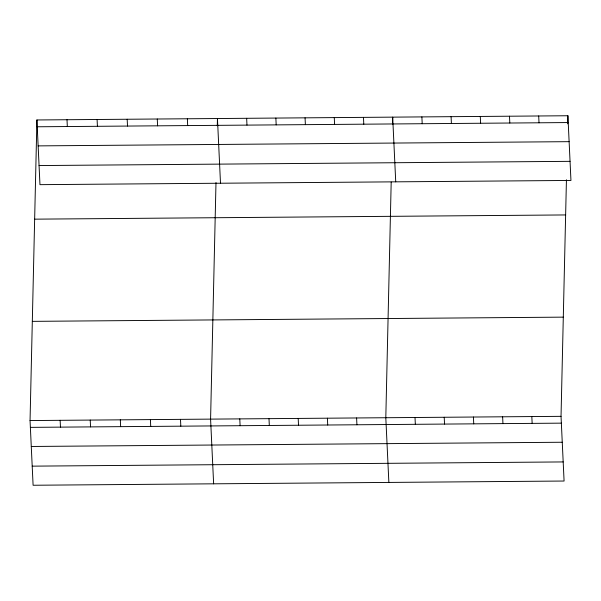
<?xml version="1.0" encoding="UTF-8"?>
<svg xmlns="http://www.w3.org/2000/svg" width="601" height="601" viewBox="0 0 601 601"><rect width="100%" height="100%" fill="white"/><g stroke="black" fill="none" stroke-linecap="round" stroke-linejoin="round"><path stroke-width="0.9" d="M566.435 179.774L561.033 416.335L564.084 481.033L33.1 485.255L30.05 420.557L36.916 119.967L567.9 115.745L570.95 180.443L39.967 184.665L36.916 119.967M215.992 182.561L210.583 419.122L213.633 483.82M217.284 125.744L217.449 118.532L220.499 183.23M391.191 182.065L385.804 417.725L388.862 482.423M392.513 124.354L392.678 117.142L395.728 181.833M567.712 123.859L567.9 115.745M37.239 126.781L568.223 122.559M38.141 145.885L569.124 141.663M39.065 165.56L570.048 161.338M34.655 219.162L565.631 214.94M32.319 321.362L563.295 317.14M30.05 420.557L561.033 416.335M30.373 427.371L561.349 423.149M31.275 446.475L562.251 442.246M32.199 466.151L563.182 461.929M538.691 115.978L539.014 122.792M531.825 416.568L532.148 423.382M509.49 116.211L509.813 123.025M502.624 416.801L502.947 423.615M480.289 116.444L480.605 123.258M473.423 417.034L473.738 423.848M451.081 116.677L451.404 123.49M444.214 417.267L444.537 424.073M421.879 116.91L422.202 123.716M415.013 417.5L415.336 424.306M363.47 117.368L363.793 124.182M356.603 417.958L356.926 424.772M334.269 117.601L334.592 124.415M327.402 418.191L327.718 425.005M305.06 117.834L305.383 124.647M298.194 418.424L298.517 425.238M275.859 118.066L276.182 124.88M268.993 418.657L269.316 425.47M246.658 118.299L246.973 125.113M239.784 418.889L240.107 425.703M187.362 118.773L187.685 125.586M180.495 419.363L180.818 426.177M157.274 119.013L157.597 125.827M150.408 419.603L150.723 426.417M127.187 119.253L127.51 126.06M120.32 419.844L120.636 426.65M97.099 119.486L97.415 126.3M90.225 420.076L90.548 426.89M67.004 119.727L67.327 126.541M60.138 420.317L60.461 427.131"/></g></svg>
